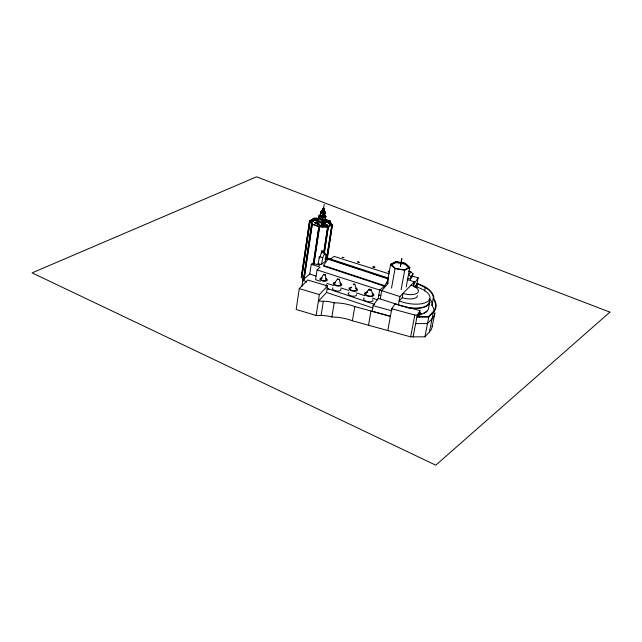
<?xml version="1.0" encoding="UTF-8"?>
<svg xmlns="http://www.w3.org/2000/svg" width="642" height="642" viewBox="0 0 642 642"><rect width="100%" height="100%" fill="white"/><g stroke="black" fill="none" stroke-linecap="round" stroke-linejoin="round"><path stroke-width="0.96" d="M323.777 208.265L323.432 208.233M354.865 284.398L353.26 284.157L354.817 284.294L356.551 289.518M434.273 311.266A43.897 19.461 10.4 0 0 432.74 306.587L431.986 305.359L433.334 297.92A32.285 13.98 10.6 0 0 426.625 288.226L417.452 283.772L414.965 287.592M431.986 305.359L432.058 304.372A32.212 14.1 10.6 0 0 429.586 298.474M339.177 279.31L338.157 279.591L337.443 279.053L339.12 279.206L340.717 284.414M321.401 253.349L321.498 252.828A1.822 0.602 -72.1 0 0 321.578 252.531L321.778 251.881L324.796 252.86L324.595 253.51A1.822 0.594 -72.1 0 1 324.571 253.767C321.329 260.395 323.592 256.343 321.257 264.576L318.239 263.597L317.694 264.031L319.475 265.178L312.485 263.292L311.25 264.311L309.781 274.038L302.896 279.816L301.917 286.42M388.025 279.888L384.542 286.244L379.695 290.048L378.226 298.321L373.066 305.656L372.079 311.258L390.4 316.313L354.801 306.571A28.505 13.041 9.4 0 0 334.169 302.823A18.674 8.49 9.1 0 0 323.343 301.234L318.36 301.21L326.569 292.463L327.597 285.907L307.654 280.016L299.26 288.643L296.179 309.484L316.145 315.455L321.104 315.463A18.57 8.635 9.1 0 1 331.874 317.036A28.352 13.273 9.4 0 1 352.394 320.775L410.639 336.865L424.892 336.825L429.426 331.97A44.25 20.038 10.5 0 0 432.283 325.502M309.556 220.527L310.247 220.776L301.884 277.288L301.339 277.28L309.556 220.527L310.11 220.543C314.893 217.285 313.184 217.991 319.154 218.352M301.339 277.28L309.693 220.768M303.257 279.952L301.756 277.039L310.11 220.543L312.309 224.331L304.139 279.134M318.592 218.521L314.716 218.424L310.6 220.631L310.431 221.787L314.548 219.572L318.416 219.668M312.662 224.716L311.402 221.996L315.11 219.949L318.625 220.037M313.93 264.255L319.58 227.003L311.611 224.082L303.305 281.084M303.594 279.126L311.611 224.082M303.867 279.856L312.164 224.098M314.548 219.572L314.716 218.424M311.338 222.429L315.11 219.949M324.908 223.769L327.516 225.093L327.444 225.575L322.356 226.931L314.821 222.838L314.893 222.357L317.766 221.602M321.217 223.039L321.289 222.557L318.552 223.288L317.758 222.862L319.475 214.789L322.894 216.603L325.63 215.889L324.796 224.443L323.279 225.23L321.361 224.796M318.697 217.919L318.015 222.429L318.472 222.67L317.758 222.862M318.48 223.769L319.267 218.537L322.083 220.037L321.289 225.278L321.987 225.663L324.427 225.382L325.333 219.476L324.86 219.227L324.587 221.033M313.24 263.998L318.881 226.754L328.351 227.212L324.258 253.622M313.376 264.247L318.881 226.754M321.209 212.221L321.441 210.704L323.367 211.724L324.98 211.306L325.077 213L323.464 213.417L320.888 212.045M313.794 264.006L319.443 226.762M322.212 210.889L322.573 208.506L323.616 208.241M323.143 211.378L323.512 209.003L324.547 208.73L324.354 210.014L323.311 210.279L324.651 210.167L324.483 211.266L323.44 211.539L321.931 210.745L322.38 209.782M323.68 207.727L324.202 204.276M323.135 213.24L323.367 211.724M323.44 211.539L323.608 210.432M322.621 218.079L322.733 217.373L325.967 216.523L325.863 217.237L322.621 218.079L318.849 216.065L318.954 215.359L322.733 217.373M322.894 216.603L321.987 225.663M323.038 216.234L323.584 212.654L325.197 212.237L324.643 215.816L323.038 216.234L320.462 214.861L321.329 211.459M322.356 226.931L322.428 226.449L327.516 225.093M322.733 225.462L323.64 219.548L325.333 219.476M323.207 225.711L324.106 219.805M311.25 264.311L320.085 267.136L317.06 269.905L315.567 279.695L320.286 281.228M318.239 263.597L319.419 256.415L319.395 257.402M321.786 251.784C322.677 247.427 321 255.026 322.011 252.547M324.796 252.86C324.579 254.81 324.972 252.812 325.622 254.898C326.056 256.471 326.088 253.117 325.446 261.214L321.257 264.576M323.72 252.386L327.653 226.963L332.404 224.588L327.284 258.517M330.157 225.904L328.375 222.405L324.812 221.105M323.865 252.635L327.653 226.963M324.122 253.373L328.206 226.971M331.176 225.639L329.121 222.252L329.298 221.105L325.029 219.556M329.787 222.782L330.092 220.816L329.547 220.8L331.994 224.812L326.738 258.509M388.314 278.058L331.312 259.288L327.942 259.135L323.512 265.435L323.424 266.021L384.542 286.244M316.145 315.455L319.395 294.574L327.597 285.907M326.593 258.253L331.85 224.572M327.139 258.269L332.404 224.588M321.104 315.463L323.343 301.234M331.224 259.866L331.312 259.288M331.874 317.036L334.169 302.823M319.411 257.651L319.411 258.1M352.394 320.775L354.801 306.571M368.516 325.229L371.012 311.009M380.241 298.971L381.717 290.698L388.282 283.202M387.118 283.716L390.609 264.279L395.769 261.615L405.311 263.212L409.821 267.497L406.193 286.918M387.816 282.921L388.161 280.995M391.066 265.082L391.195 264.376L396.034 261.872L405.006 263.372L409.243 267.401L409.106 268.099L404.877 264.079L395.905 262.578L391.066 265.082L392.463 266.43M395.905 262.578L396.034 261.872M391.516 288.114L395.055 268.589L390.609 264.279M387.8 330.558L391.789 308.77L395.007 303.851L419.972 310.616L419.258 314.428M401.884 258.782L400.391 266.558L401.764 258.742M404.877 264.079L405.006 263.372M401.106 289.727L404.725 270.21L409.821 267.497M407.245 279.583L414.339 281.822L399.926 296.556L398.393 304.854L378.226 298.321M414.339 281.822L413.536 286.051A20.977 9.084 10.8 0 1 428.663 300.641A20.977 9.084 10.8 0 1 399.123 300.881L402.213 297.703L403.015 293.394A11.54 4.959 10.7 0 0 417.701 292.704A11.54 4.959 10.7 0 0 411.032 285.2M407.774 278.371L410.471 279.118L410.92 276.71L412.975 273.821L410.888 271.807L408.344 271.109M410.471 279.118L412.525 276.212L412.975 273.821M416.762 285.112L418.167 277.753L412.525 276.212M416.762 287.407L417.452 283.772M410.639 336.865L414.836 315.037L417.308 315.045L419.972 310.616M413.103 336.857L417.308 315.045M419.395 317.172L420.301 312.469L417.765 316.707L428.358 316.723L432.788 312.108A44.001 19.3 10.4 0 0 434.024 300.127L433.262 298.907M424.611 290.97L425.317 287.327M429.763 302.149L428.487 308.633A21.475 9.461 10.8 0 1 420.109 314.46M424.892 336.825L428.792 317.004L433.318 312.277A44.555 19.541 10.4 0 0 433.807 298.955A32.838 14.22 10.6 0 0 425.694 287.215A49.98 21.916 10.5 0 0 417.107 283.371L414.965 286.653M429.426 331.97L433.318 312.277M432.17 326.658L434.762 313.625M321.457 253.349L321.449 252.579L319.893 257.113M323.592 274.415L324.306 274.993L325.197 274.776L323.592 274.415L321.04 278.797M419.627 312.55L416.963 316.979L428.792 317.004M413.873 284.278L418.167 277.753M391.973 309.877L391.427 310.704L373.066 305.656M392.334 307.935L391.78 308.762L414.836 315.037M334.338 283.475L337.443 279.053M410.888 271.807L408.818 274.688L410.92 276.71M365.619 293.466L368.805 289.446M322.404 220.302L321.321 220.342L321.321 219.821M326.008 254.593L324.435 254.055M327.26 227.116L329.482 225.88M409.243 267.401L404.444 269.945L395.376 268.428L391.195 264.376M323.279 208.465L323.889 208.481M325.63 219.026L322.886 219.749L318.576 217.445M325.534 216.49L322.798 217.205L319.387 215.391M325.43 217.197L322.693 217.919L319.283 216.097M314.821 222.838L317.694 222.084M415.663 323.616L427.5 323.616L432.01 318.841A44.45 19.701 10.4 0 0 434.859 312.493M325.157 259.344L326.738 259.352L324.956 258.726M301.21 277.031L301.756 277.039M319.026 226.995L319.58 227.003M327.797 227.204L328.351 227.212M315.045 220.391L318.56 220.479M311.747 224.323L312.309 224.331M331.994 224.812L332.548 224.828M322.035 219.604L321.032 219.235M395.055 268.589L404.725 270.21M299.26 288.643L319.395 294.574M328.929 289.036L327.187 288.523L374.784 304.412M389.18 273.861L334.073 256.415L330.742 259.023L326.008 257.466M317.06 269.905L399.926 296.556M309.781 274.038L315.944 276.028M321.706 252.081L324.732 253.06M324.379 254.16L325.887 254.649M319.307 256.623L322.332 257.611M378.82 294.959L380.842 295.609M326.906 283.371L333.519 285.513M341.079 287.969L348.646 290.417M356.206 292.872L364.712 295.633M372.272 298.081L377.945 299.918M334.073 260.804L359.721 269.255M371.116 273.01L385.361 277.705M327.942 259.135L388.514 279.061M323.512 265.435L384.646 285.658M326.569 292.463L373.13 308.064M325.221 219.412L330.092 220.816M324.852 220.704L329.121 222.252M324.74 221.538L328.303 222.838M312.566 224.026L319.507 226.578L327.348 226.762L331.36 224.483L329.298 221.105M322.573 208.506L323.512 209.003M325.197 212.237L323.584 212.654M320.767 212.847L323.343 214.211M324.459 215.72L325.967 216.523M318.833 217.012L319.291 217.253M314.893 222.357L322.428 226.449M302.896 279.816L306.531 282.151M328.375 222.405L330.229 225.462M310.6 220.631L312.726 224.275M371.212 289.879L372.858 294.766M325.189 274.68L326.288 279.647M417.573 295.769A11.524 4.984 10.7 0 1 402.213 297.703M426.745 310.977A20.913 9.213 10.8 0 1 423.953 312.919M421.593 313.777A20.913 9.213 10.8 0 1 419.772 314.203M355.901 288.114A4.301 1.878 9.5 0 1 356.037 291.051A4.301 1.878 9.5 0 1 349.593 289.727A4.301 1.878 9.5 0 1 351.712 287.255M340.22 283.034A4.293 1.87 9.2 0 1 340.533 285.859A4.293 1.87 9.2 0 1 334.265 284.936A4.293 1.87 9.2 0 1 335.06 282.271M325.719 278.443A3.748 1.629 8.9 0 1 326.248 281.019A3.748 1.629 8.9 0 1 320.575 280.097A3.748 1.629 8.9 0 1 322.019 277.842M355.925 288.715A3.371 1.477 9.5 0 1 355.203 290.706A3.371 1.477 9.5 0 1 350.54 289.751A3.371 1.477 9.5 0 1 351.278 287.768M340.132 283.644A3.25 1.412 9.2 0 1 339.377 285.538A3.25 1.412 9.2 0 1 334.883 284.615A3.25 1.412 9.2 0 1 335.654 282.721M325.687 279.005A2.753 1.196 8.9 0 1 325.374 280.666A2.753 1.196 8.9 0 1 321.53 280.048A2.753 1.196 8.9 0 1 321.843 278.387M389.277 272.064A1.019 0.425 10.2 0 1 388.233 271.438A1.019 0.425 10.2 0 1 389.453 271.237M372.288 293.875A3.716 1.629 9.9 0 1 371.164 295.994A3.716 1.629 9.9 0 1 366.101 294.782A3.716 1.629 9.9 0 1 367.232 292.664M372.376 293.217A4.767 2.095 9.9 0 1 372.063 296.419A4.767 2.095 9.9 0 1 365.009 294.726A4.767 2.095 9.9 0 1 367.786 292.118M372.761 299.613A4.759 2.111 9.9 0 1 367.858 301.7A4.759 2.111 9.9 0 1 364.11 298.057M356.631 294.558A4.293 1.894 9.5 0 1 352.306 296.098A4.293 1.894 9.5 0 1 348.213 293.33M348.534 292.896A4.293 1.894 9.5 0 1 349.112 292.551M340.685 288.932A4.285 1.886 9.2 0 1 336.544 290.962A4.285 1.886 9.2 0 1 332.861 287.785M326.481 284.623A3.74 1.637 8.9 0 1 325.237 286.027M429.241 299.365A21.531 9.381 10.8 0 1 407.333 307.67M429.201 302.045A20.961 9.132 10.8 0 1 404.797 306.884M403.962 306.683A20.961 9.132 10.8 0 1 398.401 304.862M321.883 222.461A1.725 0.69 8.8 0 1 319.86 221.787A1.725 0.69 8.8 0 1 320.591 221.008M359.223 262.225L357.634 261.968L359.223 262.225M320.623 212.029L320.502 212.823L323.303 214.316L325.221 213.818L325.342 213.016L323.432 213.513L320.623 212.029M343.847 257.562L342.218 257.354L343.847 257.562M609.9 312.14L435.774 465.185L32.1 272.874L256.543 176.815L609.9 312.14M373.275 267.321A1.051 0.441 9.9 0 0 374.928 267.241A1.051 0.441 9.9 0 0 373.475 266.574A1.051 0.441 9.9 0 0 373.275 267.321M369.174 290.015A1.228 0.538 9.9 0 0 371.18 290.015A1.228 0.538 9.9 0 0 369.623 289.165A1.228 0.538 9.9 0 0 369.174 290.015"/></g></svg>
